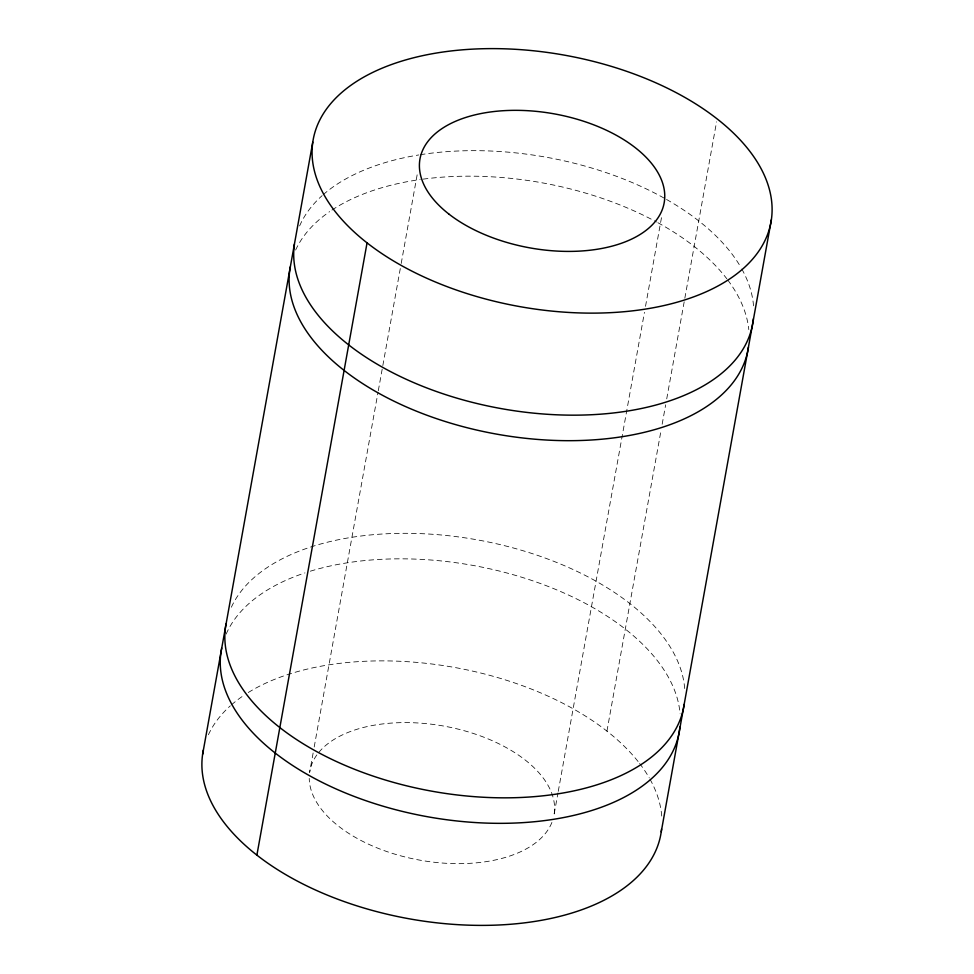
<?xml version="1.0" encoding="UTF-8"?>
<svg xmlns="http://www.w3.org/2000/svg" width="974" height="974" viewBox="0 0 974 974"><rect width="100%" height="100%" fill="white"/><g stroke="black" fill="none" stroke-linecap="round" stroke-linejoin="round"><path stroke-width="0.73" stroke-dasharray="4.87 3.65" d="M313.129 752.987L309.622 772.455A124.051 68.107 10.2 0 1 317.901 753.511M314.2 746.997L378.034 392.23M378.302 390.732L400.935 264.989M401.203 263.491L417.627 172.167M554.218 813.801L557.992 792.848M558.26 791.351L644.447 312.325M645.519 306.335L661.955 215.023M606.948 731.133L661.078 430.228M662.162 424.25L665.656 404.831M666.727 398.853L716.572 121.835M299.615 225.919A232.591 127.704 10.2 0 1 322.114 195.652M323.234 194.654A232.591 127.704 10.2 0 1 418.723 154.963M420.244 154.72A232.591 127.704 10.2 0 1 665.193 198.708M666.545 199.475A232.591 127.704 10.2 0 1 741.068 267.68M741.811 269.007A232.591 127.704 10.2 0 1 753.608 307.078M295.621 250.062A232.591 127.704 10.2 0 1 329.65 211.626M331.939 210.08A232.591 127.704 10.2 0 1 420.257 179.533M423.093 179.143A232.591 127.704 10.2 0 1 656.5 221.962M657.876 222.705A232.591 127.704 10.2 0 1 726.823 278.771M727.797 280.062A232.591 127.704 10.2 0 1 748.787 329.614M231.362 607.216A232.591 127.704 10.2 0 1 478.331 540.046A232.591 127.704 10.2 0 1 684.759 689.738M226.163 634.086A232.591 127.704 10.2 0 1 304.947 572.907M310.329 571.19A232.591 127.704 10.2 0 1 547.303 586.092A232.591 127.704 10.2 0 1 680.071 713.759M208.412 734.761A232.591 127.704 10.2 0 1 230.302 705.858M231.435 704.859A232.591 127.704 10.2 0 1 242.441 696.325M248.273 692.514A232.591 127.704 10.2 0 1 638.774 762.399M639.614 763.482A232.591 127.704 10.2 0 1 649.256 777.897M650.011 779.224A232.591 127.704 10.2 0 1 661.809 817.296M551.905 822.433A124.051 68.107 10.2 0 1 419.526 860.091A124.051 68.107 10.2 0 1 309.245 778.396M318.778 752.427A124.051 68.107 10.2 0 1 463.429 730.5A124.051 68.107 10.2 0 1 553.682 816.711"/><path stroke-width="1.46" d="M202.616 754.363L312.776 142.107M256.892 855.123L367.052 242.867A232.591 127.704 10.2 0 1 500.332 48.7A232.591 127.704 10.2 0 1 758.856 251.048A232.591 127.704 10.2 0 1 367.052 242.867M661.224 831.893L771.384 219.637M753.377 318.815A232.591 127.704 10.2 0 1 508.099 409.786A232.591 127.704 10.2 0 1 294.416 244.145M748.434 347.194A232.591 127.704 10.2 0 1 498.335 434.428A232.591 127.704 10.2 0 1 290.289 266.815M684.174 704.348A232.591 127.704 10.2 0 1 434.063 791.582A232.591 127.704 10.2 0 1 226.029 623.957M679.937 726.994A232.591 127.704 10.2 0 1 430.764 817.308A232.591 127.704 10.2 0 1 221.719 648.051M661.577 829.032A232.591 127.704 10.2 0 1 412.404 919.359A232.591 127.704 10.2 0 1 203.359 750.102M448.734 213.939A124.051 68.107 10.2 0 0 657.694 218.298A124.051 68.107 10.2 0 0 519.812 110.379A124.051 68.107 10.2 0 0 448.734 213.939"/></g></svg>
